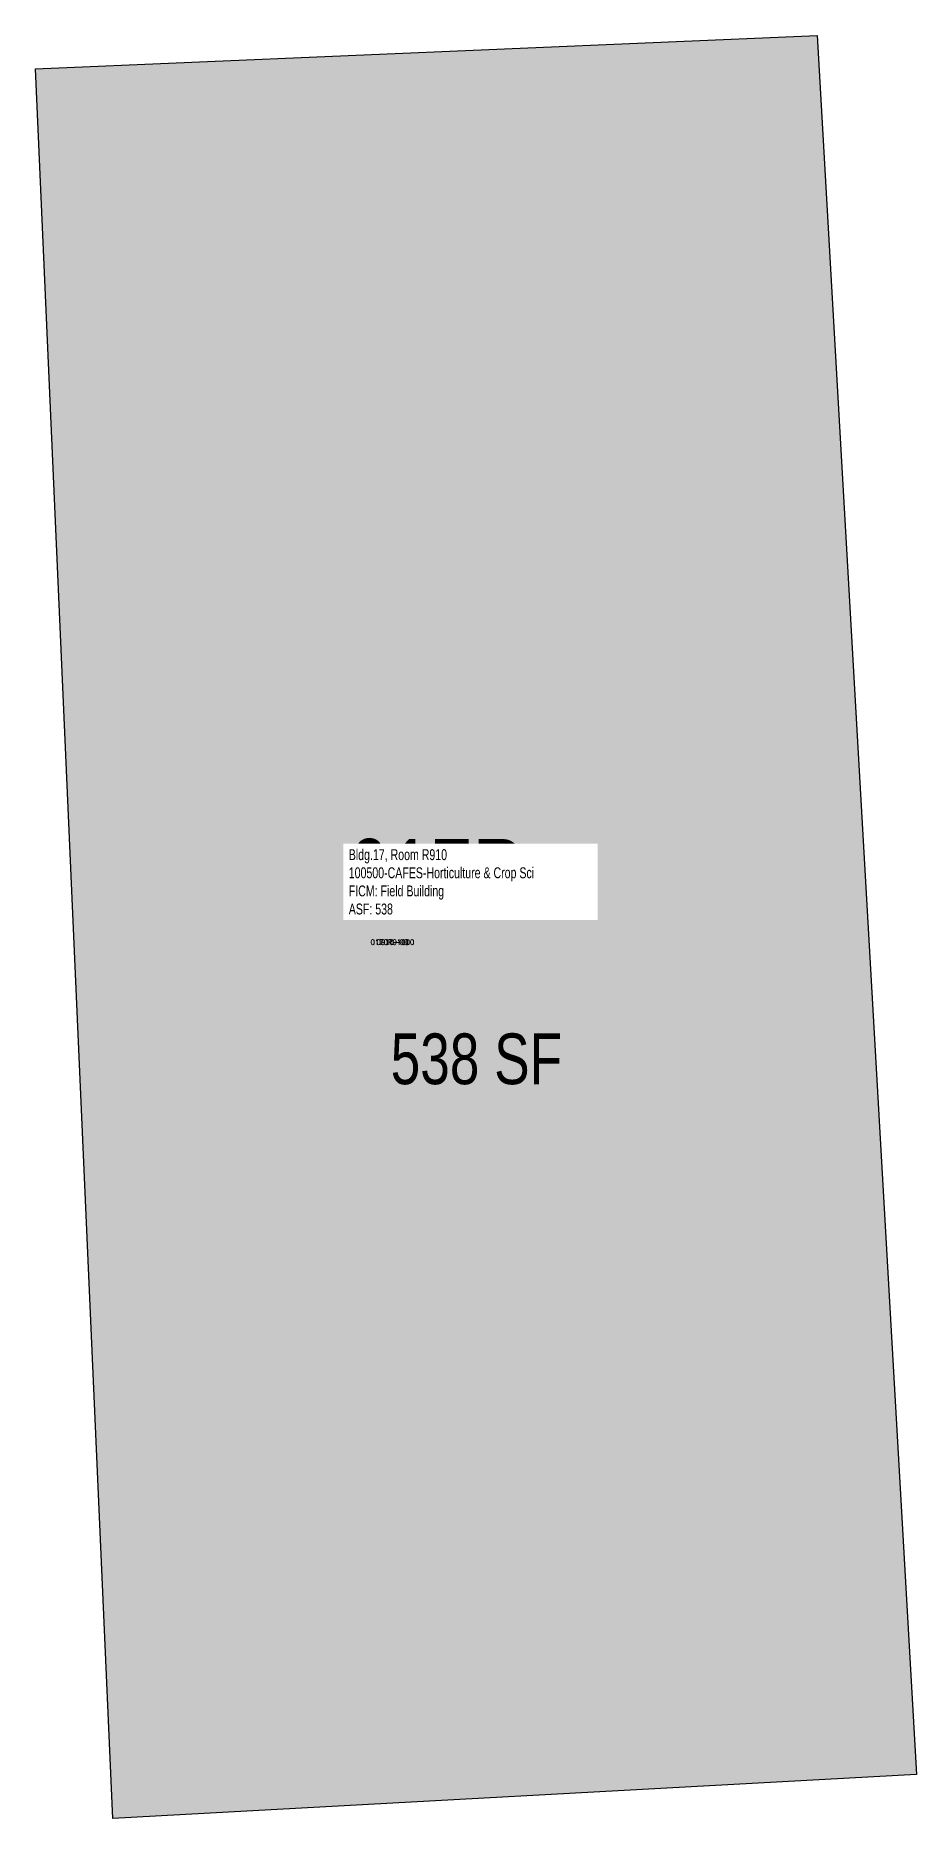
# Model space of a CAD drawing. Header units: inches. Extents: x 64 to 272, y 1 to 423.
import ezdxf
from ezdxf.enums import TextEntityAlignment as Align

# ---------------------------------------------------------------- set-up
doc = ezdxf.new("R2010")
doc.units = ezdxf.units.IN
doc.header["$MEASUREMENT"] = 0
for name, color, linetype in [('A-IDEN-RNUM', 7, 'Continuous'), ('A-IDEN-SNUM', 4, 'Continuous'), ('A-IDEN-VNUM', 4, 'Continuous'), ('A-WALL', 5, 'Continuous'), ('AREA-TEXT', 3, 'Continuous'), ('Rooms-Category-Color', 7, 'Continuous'), ('Rooms-College-Color', 7, 'Continuous'), ('Rooms-Department-Color', 7, 'Continuous'), ('Rooms-Division-Color', 7, 'Continuous'), ('Rooms-Information', 7, 'Continuous')]:
    doc.layers.add(name, color=color, linetype=linetype)
doc.styles.add('AREA', font='arial.ttf', dxfattribs={"width": 0.75, "height": 60})
doc.styles.add('ID', font='ARIALN.TTF', dxfattribs={"width": 0.85, "height": 0.25})
doc.styles.add('ROOMSNUMBER', font='TXT.SHX', dxfattribs={"height": 1})

msp = doc.modelspace()

# ---------------------------------------------------------------- hatches: boundary and pattern name
at = {"layer": 'Rooms-Category-Color', "true_color": 0xfbafa2}
msp.add_hatch(color=21, dxfattribs=at).paths.add_polyline_path([(248.66, 423.09), (272.09, 11.86), (82.05, 1.45), (63.82, 415.28)])
at = {"layer": 'Rooms-College-Color', "true_color": 0xe3c5e1}
msp.add_hatch(color=254, dxfattribs=at).paths.add_polyline_path([(248.66, 423.09), (272.09, 11.86), (82.05, 1.45), (63.82, 415.28)])
at = {"layer": 'Rooms-Department-Color', "true_color": 0xe3c5e1}
msp.add_hatch(color=254, dxfattribs=at).paths.add_polyline_path([(248.66, 423.09), (272.09, 11.86), (82.05, 1.45), (63.82, 415.28)])
at = {"layer": 'Rooms-Division-Color', "true_color": 0xe3c5e1}
msp.add_hatch(color=254, dxfattribs=at).paths.add_polyline_path([(248.66, 423.09), (272.09, 11.86), (82.05, 1.45), (63.82, 415.28)])

# ---------------------------------------------------------------- linework, layer by layer
at = {"layer": 'A-WALL'}
msp.add_lwpolyline([(248.66, 423.09), (272.09, 11.86), (82.05, 1.45), (63.82, 415.28)], close=True, dxfattribs=at)

# ---------------------------------------------------------------- texts
at = {"layer": 'A-IDEN-RNUM', "style": 'ROOMSNUMBER'}
msp.add_text('0910-00', height=1.2, dxfattribs=at).set_placement((148.19, 208.68), align=Align.MIDDLE)
at = {"layer": 'A-IDEN-SNUM', "style": 'ROOMSNUMBER'}
msp.add_text('0170R91000', height=1.2, dxfattribs=at).set_placement((148.19, 208.68), align=Align.MIDDLE)
at = {"layer": 'A-IDEN-VNUM', "style": 'ID', "width": 0.85}
msp.add_text('017R', height=18, dxfattribs=at).set_placement((158.82, 224.08), align=Align.MIDDLE)
at = {"layer": 'AREA-TEXT', "style": 'AREA', "width": 0.75}
msp.add_text('538 SF', height=12, dxfattribs=at).set_placement((168.05, 181.09), align=Align.MIDDLE_CENTER)

# ---------------------------------------------------------------- next in the draw order: texts
at = {"layer": 'Rooms-Information', "insert": (137.87, 215.2), "char_height": 2.5714, "width": 57.6, "attachment_point": 7, "style": 'ID', "bg_fill": 3, "box_fill_scale": 1.5, "bg_fill_color": 256, "bg_fill_true_color": 13158600, "bg_fill_transparency": 0}
msp.add_mtext('Bldg.17, Room R910^M^J100500-CAFES-Horticulture & Crop Sci^M^JFICM: Field Building^M^JASF: 538', dxfattribs=at)

doc.saveas('drawing.dxf')
